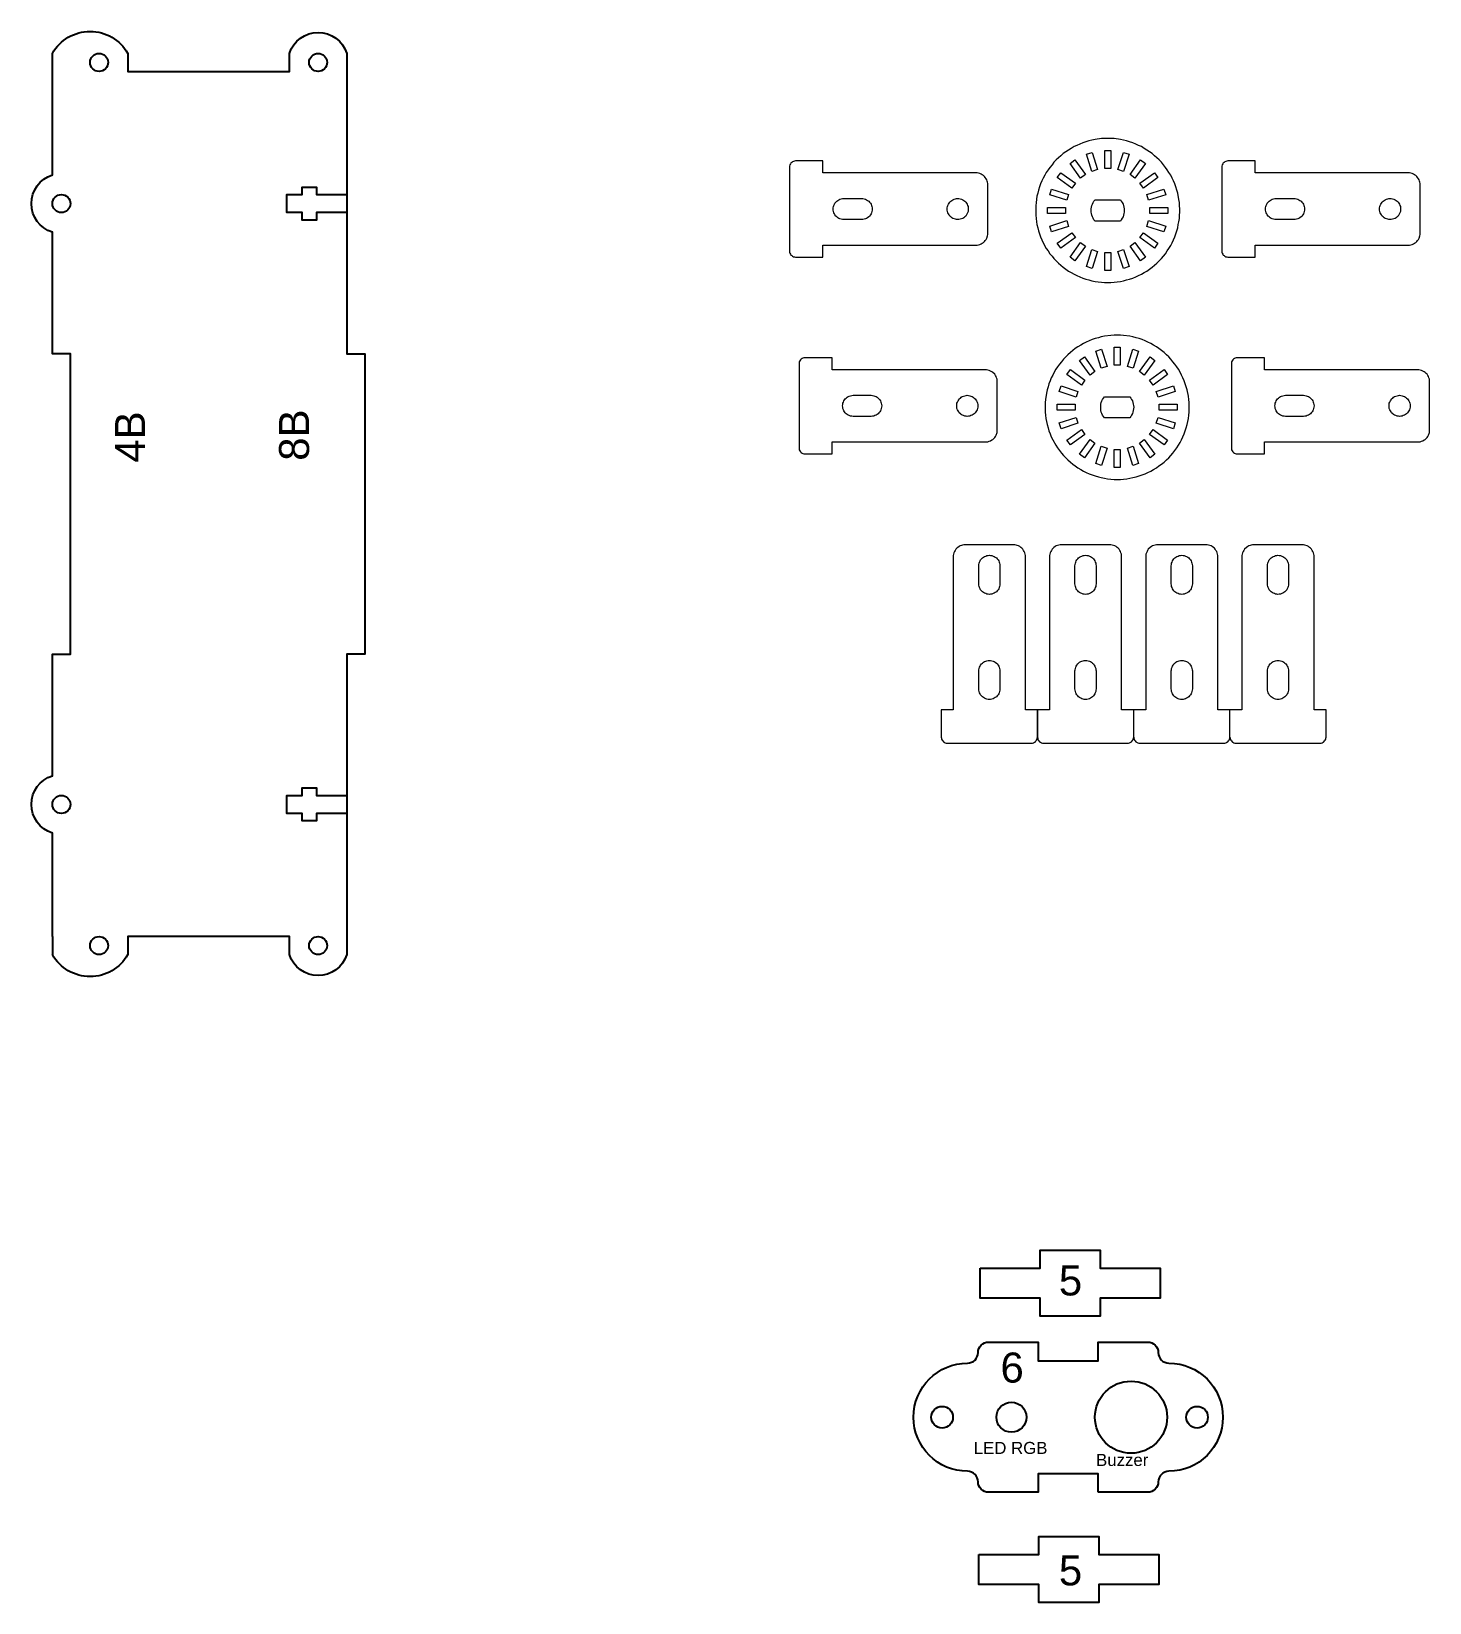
# Model space of a CAD drawing. Header units: millimetres. Extents: x -427 to 3135, y -1931 to 1758.
# Drawn here: x 774 to 1006.8, y -399.1 to -137.6 of the extents above; entities that cross this region are included whole.
import ezdxf

# ---------------------------------------------------------------- set-up
doc = ezdxf.new("R2010")
doc.units = ezdxf.units.MM
doc.layers.add('Layer 1', color=7, linetype='Continuous')
doc.styles.get("Standard").update_dxf_attribs({"font": 'Arial.ttf'})

msp = doc.modelspace()

# ---------------------------------------------------------------- linework, layer by layer
at = {"color": 242, "true_color": 0xcd2027}
for p, q in [((777.537, -144.278), (777.537, -141.278)), ((777.537, -288.278), (777.537, -291.278))]:
    msp.add_line(p, q, dxfattribs=at)
at = {"color": 240, "true_color": 0xed1f24}
for points in [[(777.537, -141.278, -0.5834312), (790.077, -141.278), (790.077, -144.278), (816.998, -144.278), (816.998, -141.278, -0.7337994), (826.537, -141.278), (826.537, -191.278), (829.537, -191.278), (829.537, -241.278), (826.537, -241.278), (826.537, -291.278, -0.7337994), (816.998, -291.278), (816.998, -288.278), (790.077, -288.278), (790.077, -291.278, -0.5834312), (777.537, -291.278)], [(777.537, -288.278), (777.537, -271.047, -0.7337994), (777.537, -261.508), (777.537, -241.278), (780.537, -241.278), (780.537, -191.278), (777.537, -191.278), (777.537, -171.047, -0.7337994), (777.537, -161.508), (777.537, -144.278)]]:
    msp.add_lwpolyline(points, format="xyb", dxfattribs=at)
for points in [[(826.537, -167.778), (821.508, -167.778), (821.508, -169.028), (819.108, -169.028), (819.108, -167.778), (816.537, -167.778), (816.537, -164.778), (819.108, -164.778), (819.108, -163.528), (821.508, -163.528), (821.508, -164.778), (826.537, -164.778)], [(826.537, -267.778), (821.508, -267.778), (821.508, -269.028), (819.108, -269.028), (819.108, -267.778), (816.537, -267.778), (816.537, -264.778), (819.108, -264.778), (819.108, -263.528), (821.508, -263.528), (821.508, -264.778), (826.537, -264.778)], [(931.952, -343.458), (941.952, -343.458), (941.952, -340.458), (951.952, -340.458), (951.952, -343.458), (961.952, -343.458), (961.952, -348.458), (951.952, -348.458), (951.952, -351.458), (941.952, -351.458), (941.952, -348.458), (931.952, -348.458), (931.952, -343.458)], [(931.733, -391.126), (941.733, -391.126), (941.733, -388.126), (951.733, -388.126), (951.733, -391.126), (961.733, -391.126), (961.733, -396.126), (951.733, -396.126), (951.733, -399.126), (941.733, -399.126), (941.733, -396.126), (931.733, -396.126), (931.733, -391.126)]]:
    msp.add_lwpolyline(points, dxfattribs=at)
msp.add_lwpolyline([(951.623, -380.771), (951.623, -377.671), (941.623, -377.671), (941.623, -380.771), (933.373, -380.771, -0.4142136), (931.623, -379.021, 0.4142136), (929.873, -377.271, -1), (929.873, -359.271, 0.4142136), (931.623, -357.521, -0.4142136), (933.373, -355.771), (941.623, -355.771), (941.623, -358.871), (951.623, -358.871), (951.623, -355.771), (959.873, -355.771, -0.4142136), (961.623, -357.521, 0.4142136), (963.373, -359.271, -1), (963.373, -377.271, 0.4142136), (961.623, -379.021, -0.4142136), (959.873, -380.771)], format="xyb", close=True, dxfattribs=at)
for centre, radius in [((785.307, -142.778), 1.5), ((821.768, -142.778), 1.5), ((779.037, -166.278), 1.5), ((779.037, -266.278), 1.5), ((785.307, -289.778), 1.5), ((821.768, -289.778), 1.5), ((957.08, -368.271), 6), ((937.174, -368.271), 2.5), ((925.638, -368.271), 1.8), ((968.07, -368.271), 1.8)]:
    msp.add_circle(centre, radius, dxfattribs=at)
at = {"layer": 'Layer 1', "color": 240, "lineweight": 0, "true_color": 0xed1f24}
for points in [[(965.165, -166.639), (965.13, -166.11), (965.059, -165.581), (964.847, -164.523), (964.706, -164.029), (964.53, -163.499), (964.354, -163.006), (964.142, -162.512), (963.93, -162.053), (963.683, -161.559), (963.401, -161.101), (963.119, -160.677), (962.801, -160.254), (962.484, -159.831), (962.131, -159.407), (961.778, -159.019), (961.39, -158.666), (961.002, -158.314), (960.579, -157.961), (960.155, -157.643), (959.732, -157.361), (959.274, -157.079), (958.815, -156.797), (958.321, -156.585), (957.862, -156.373), (957.369, -156.162), (956.839, -155.985), (956.346, -155.844), (955.816, -155.703), (955.322, -155.597), (954.264, -155.456), (953.735, -155.421), (952.677, -155.421), (952.147, -155.456), (951.089, -155.597), (950.56, -155.703), (950.066, -155.844), (949.537, -155.985), (949.043, -156.162), (948.549, -156.373), (948.055, -156.585), (947.597, -156.797), (947.138, -157.079), (946.679, -157.361), (946.221, -157.643), (945.797, -157.961), (945.409, -158.314), (944.986, -158.666), (944.633, -159.019), (944.245, -159.407), (943.928, -159.831), (943.575, -160.254), (943.293, -160.677), (942.975, -161.101), (942.728, -161.559), (942.481, -162.053), (942.234, -162.512), (942.023, -163.006), (941.846, -163.499), (941.705, -164.029), (941.564, -164.523), (941.423, -165.052), (941.282, -166.11), (941.211, -166.639), (941.211, -168.227), (941.282, -168.756), (941.352, -169.285), (941.423, -169.779), (941.564, -170.308), (941.705, -170.837), (941.846, -171.331), (942.023, -171.825), (942.234, -172.319), (942.481, -172.813), (942.975, -173.73), (943.293, -174.153), (943.575, -174.612), (943.928, -175.035), (944.245, -175.423), (944.633, -175.811), (944.986, -176.164), (945.409, -176.552), (945.797, -176.87), (946.221, -177.187), (946.679, -177.505), (947.138, -177.752), (947.597, -178.034), (948.055, -178.246), (948.549, -178.493), (949.043, -178.669), (949.537, -178.845), (950.066, -178.986), (950.56, -179.128), (951.089, -179.233), (951.618, -179.304), (952.147, -179.374), (952.677, -179.41), (953.735, -179.41), (954.264, -179.374), (954.793, -179.304), (955.322, -179.233), (955.816, -179.128), (956.346, -178.986), (956.839, -178.845), (957.369, -178.669), (957.862, -178.493), (958.321, -178.246), (958.815, -178.034), (959.274, -177.752), (959.732, -177.505), (960.155, -177.187), (960.579, -176.87), (961.002, -176.552), (961.39, -176.164), (961.778, -175.811), (962.131, -175.423), (962.484, -175.035), (962.801, -174.612), (963.119, -174.153), (963.401, -173.73), (963.683, -173.271), (963.93, -172.813), (964.142, -172.319), (964.354, -171.825), (964.706, -170.837), (964.847, -170.308), (964.953, -169.779), (965.059, -169.285), (965.13, -168.756), (965.165, -168.227), (965.2, -167.698), (965.2, -167.168), (965.165, -166.639)], [(933.203, -162.735), (933.133, -162.523), (933.062, -162.312), (932.956, -162.135), (932.815, -161.924), (932.674, -161.783), (932.498, -161.606), (932.321, -161.5), (932.11, -161.395), (931.898, -161.289), (931.686, -161.218), (931.475, -161.183), (905.757, -161.183), (905.757, -159.172), (901.242, -159.172), (901.065, -159.207), (900.889, -159.243), (900.748, -159.313), (900.607, -159.419), (900.465, -159.525), (900.395, -159.666), (900.289, -159.842), (900.254, -160.019), (900.254, -174.342), (900.289, -174.518), (900.395, -174.694), (900.465, -174.835), (900.607, -174.941), (900.748, -175.047), (900.889, -175.118), (901.065, -175.153), (901.242, -175.188), (905.757, -175.188), (905.757, -173.177), (931.475, -173.177), (931.686, -173.142), (931.898, -173.072), (932.11, -173.001), (932.321, -172.86), (932.498, -172.754), (932.674, -172.613), (932.815, -172.437), (932.956, -172.26), (933.062, -172.048), (933.203, -171.625), (933.239, -171.413), (933.239, -162.947), (933.203, -162.735)], [(948.69, -162.053), (946.926, -159.619), (947.738, -159.019), (949.502, -161.453), (948.69, -162.053)], [(950.595, -157.749), (951.512, -160.607), (950.56, -160.924), (949.643, -158.067), (950.595, -157.749)], [(952.712, -157.432), (953.7, -157.432), (953.7, -160.43), (952.712, -160.43), (952.712, -157.432)], [(955.852, -160.924), (954.899, -160.607), (955.816, -157.749), (956.769, -158.067), (955.852, -160.924)], [(958.674, -159.019), (959.485, -159.619), (957.721, -162.053), (956.91, -161.453), (958.674, -159.019)], [(1005.17, -162.735), (1005.099, -162.523), (1005.029, -162.312), (1004.923, -162.135), (1004.782, -161.924), (1004.641, -161.783), (1004.464, -161.606), (1004.288, -161.5), (1004.076, -161.395), (1003.865, -161.289), (1003.653, -161.218), (1003.441, -161.183), (977.724, -161.183), (977.724, -159.172), (973.208, -159.172), (973.032, -159.207), (972.855, -159.243), (972.714, -159.313), (972.573, -159.419), (972.432, -159.525), (972.362, -159.666), (972.256, -159.842), (972.22, -160.019), (972.22, -174.342), (972.256, -174.518), (972.362, -174.694), (972.432, -174.835), (972.573, -174.941), (972.714, -175.047), (972.855, -175.118), (973.032, -175.153), (973.208, -175.188), (977.724, -175.188), (977.724, -173.177), (1003.441, -173.177), (1003.653, -173.142), (1003.865, -173.072), (1004.076, -173.001), (1004.288, -172.86), (1004.464, -172.754), (1004.641, -172.613), (1004.782, -172.437), (1004.923, -172.26), (1005.029, -172.048), (1005.17, -171.625), (1005.205, -171.413), (1005.205, -162.947), (1005.17, -162.735)], [(945.409, -161.136), (947.844, -162.9), (947.244, -163.711), (944.81, -161.947), (945.409, -161.136)], [(961.002, -161.136), (961.567, -161.947), (959.168, -163.711), (958.568, -162.9), (961.002, -161.136)], [(943.857, -163.852), (946.679, -164.769), (946.397, -165.722), (943.54, -164.805), (943.857, -163.852)], [(962.554, -163.852), (962.872, -164.805), (960.014, -165.722), (959.697, -164.769), (962.554, -163.852)], [(913.977, -167.392), (913.942, -167.603), (913.871, -167.815), (913.8, -167.992), (913.695, -168.168), (913.554, -168.344), (913.412, -168.485), (913.236, -168.627), (913.06, -168.732), (912.883, -168.803), (912.672, -168.873), (912.46, -168.909), (912.248, -168.944), (909.25, -168.944), (909.038, -168.909), (908.826, -168.873), (908.615, -168.803), (908.438, -168.732), (908.262, -168.627), (908.085, -168.485), (907.944, -168.344), (907.803, -168.168), (907.697, -167.992), (907.627, -167.815), (907.556, -167.603), (907.521, -167.392), (907.486, -167.18), (907.521, -166.968), (907.556, -166.757), (907.627, -166.58), (907.697, -166.369), (907.803, -166.192), (907.944, -166.016), (908.085, -165.875), (908.262, -165.734), (908.438, -165.628), (908.615, -165.557), (908.826, -165.487), (909.038, -165.452), (909.25, -165.416), (912.248, -165.416), (912.46, -165.452), (912.672, -165.487), (912.883, -165.557), (913.06, -165.628), (913.236, -165.734), (913.412, -165.875), (913.554, -166.016), (913.695, -166.192), (913.8, -166.369), (913.871, -166.58), (913.942, -166.757), (913.977, -166.968), (914.012, -167.18), (913.977, -167.392)], [(929.993, -166.968), (929.993, -167.392), (929.958, -167.603), (929.887, -167.815), (929.57, -168.344), (929.393, -168.485), (929.252, -168.627), (929.076, -168.732), (928.864, -168.803), (928.652, -168.873), (928.441, -168.909), (928.229, -168.944), (928.053, -168.909), (927.841, -168.873), (927.629, -168.803), (927.418, -168.732), (927.241, -168.627), (927.1, -168.485), (926.924, -168.344), (926.818, -168.168), (926.712, -167.992), (926.606, -167.815), (926.536, -167.603), (926.5, -167.392), (926.5, -166.968), (926.536, -166.757), (926.606, -166.58), (926.712, -166.369), (926.818, -166.192), (926.924, -166.016), (927.1, -165.875), (927.241, -165.734), (927.418, -165.628), (927.629, -165.557), (927.841, -165.487), (928.053, -165.452), (928.229, -165.416), (928.441, -165.452), (928.652, -165.487), (928.864, -165.557), (929.076, -165.628), (929.252, -165.734), (929.393, -165.875), (929.57, -166.016), (929.781, -166.369), (929.887, -166.58), (929.958, -166.757), (929.993, -166.968)], [(943.187, -167.909), (943.187, -166.921), (946.186, -166.921), (946.186, -167.909), (943.187, -167.909)], [(951.089, -169.179), (950.913, -168.968), (950.772, -168.721), (950.666, -168.474), (950.56, -168.227), (950.489, -167.944), (950.454, -167.698), (950.454, -167.133), (950.489, -166.886), (950.56, -166.604), (950.666, -166.357), (950.772, -166.11), (950.913, -165.898), (951.089, -165.651), (955.322, -165.651), (955.464, -165.898), (955.605, -166.11), (955.746, -166.357), (955.816, -166.604), (955.887, -166.886), (955.922, -167.133), (955.957, -167.415), (955.922, -167.698), (955.887, -167.944), (955.816, -168.227), (955.746, -168.474), (955.605, -168.721), (955.464, -168.968), (955.322, -169.179), (951.089, -169.179)], [(963.189, -167.909), (960.191, -167.909), (960.191, -166.921), (963.189, -166.921), (963.189, -167.909)], [(985.944, -167.392), (985.908, -167.603), (985.838, -167.815), (985.767, -167.992), (985.661, -168.168), (985.52, -168.344), (985.379, -168.485), (985.203, -168.627), (985.026, -168.732), (984.85, -168.803), (984.638, -168.873), (984.427, -168.909), (984.215, -168.944), (981.216, -168.944), (981.005, -168.909), (980.793, -168.873), (980.581, -168.803), (980.405, -168.732), (980.229, -168.627), (980.052, -168.485), (979.911, -168.344), (979.77, -168.168), (979.664, -167.992), (979.594, -167.815), (979.523, -167.603), (979.488, -167.392), (979.452, -167.18), (979.488, -166.968), (979.523, -166.757), (979.594, -166.58), (979.664, -166.369), (979.77, -166.192), (979.911, -166.016), (980.052, -165.875), (980.229, -165.734), (980.405, -165.628), (980.581, -165.557), (980.793, -165.487), (981.005, -165.452), (981.216, -165.416), (984.215, -165.416), (984.427, -165.452), (984.638, -165.487), (984.85, -165.557), (985.026, -165.628), (985.203, -165.734), (985.379, -165.875), (985.52, -166.016), (985.661, -166.192), (985.767, -166.369), (985.838, -166.58), (985.908, -166.757), (985.944, -166.968), (985.979, -167.18), (985.944, -167.392)], [(1001.96, -166.968), (1001.96, -167.392), (1001.924, -167.603), (1001.854, -167.815), (1001.536, -168.344), (1001.36, -168.485), (1001.219, -168.627), (1001.042, -168.732), (1000.831, -168.803), (1000.619, -168.873), (1000.407, -168.909), (1000.196, -168.944), (1000.019, -168.909), (999.808, -168.873), (999.596, -168.803), (999.384, -168.732), (999.208, -168.627), (999.067, -168.485), (998.89, -168.344), (998.785, -168.168), (998.679, -167.992), (998.573, -167.815), (998.502, -167.603), (998.467, -167.392), (998.467, -166.968), (998.502, -166.757), (998.573, -166.58), (998.679, -166.369), (998.785, -166.192), (998.89, -166.016), (999.067, -165.875), (999.208, -165.734), (999.384, -165.628), (999.596, -165.557), (999.808, -165.487), (1000.019, -165.452), (1000.196, -165.416), (1000.407, -165.452), (1000.619, -165.487), (1000.831, -165.557), (1001.042, -165.628), (1001.219, -165.734), (1001.36, -165.875), (1001.536, -166.016), (1001.748, -166.369), (1001.854, -166.58), (1001.924, -166.757), (1001.96, -166.968)], [(943.857, -170.978), (943.54, -170.026), (946.397, -169.109), (946.679, -170.061), (943.857, -170.978)], [(962.554, -170.978), (959.697, -170.061), (960.014, -169.109), (962.872, -170.026), (962.554, -170.978)], [(945.409, -173.695), (944.81, -172.883), (947.244, -171.119), (947.844, -171.931), (945.409, -173.695)], [(961.002, -173.695), (958.568, -171.931), (959.168, -171.119), (961.567, -172.883), (961.002, -173.695)], [(947.738, -175.811), (946.926, -175.212), (948.69, -172.778), (949.502, -173.377), (947.738, -175.811)], [(950.595, -177.081), (949.643, -176.764), (950.56, -173.906), (951.512, -174.224), (950.595, -177.081)], [(953.7, -177.434), (952.712, -177.434), (952.712, -174.436), (953.7, -174.436), (953.7, -177.434)], [(955.816, -177.081), (954.899, -174.224), (955.852, -173.906), (956.769, -176.764), (955.816, -177.081)], [(958.674, -175.811), (956.91, -173.377), (957.721, -172.778), (959.485, -175.212), (958.674, -175.811)], [(966.738, -199.4), (966.703, -198.871), (966.632, -198.342), (966.421, -197.283), (966.279, -196.789), (966.103, -196.26), (965.927, -195.766), (965.715, -195.273), (965.503, -194.814), (965.256, -194.32), (964.974, -193.861), (964.692, -193.438), (964.374, -193.015), (964.057, -192.591), (963.704, -192.168), (963.351, -191.78), (962.963, -191.427), (962.575, -191.074), (962.152, -190.722), (961.729, -190.404), (961.305, -190.122), (960.847, -189.84), (960.388, -189.558), (959.894, -189.346), (959.436, -189.134), (958.942, -188.923), (958.413, -188.746), (957.919, -188.605), (957.389, -188.464), (956.896, -188.358), (955.837, -188.217), (955.308, -188.182), (954.25, -188.182), (953.721, -188.217), (952.662, -188.358), (952.133, -188.464), (951.639, -188.605), (951.11, -188.746), (950.616, -188.923), (950.122, -189.134), (949.628, -189.346), (949.17, -189.558), (948.711, -189.84), (948.253, -190.122), (947.794, -190.404), (947.371, -190.722), (946.983, -191.074), (946.559, -191.427), (946.206, -191.78), (945.818, -192.168), (945.501, -192.591), (945.148, -193.015), (944.866, -193.438), (944.548, -193.861), (944.301, -194.32), (944.054, -194.814), (943.808, -195.273), (943.596, -195.766), (943.419, -196.26), (943.278, -196.789), (943.137, -197.283), (942.996, -197.813), (942.855, -198.871), (942.784, -199.4), (942.784, -200.988), (942.855, -201.517), (942.926, -202.046), (942.996, -202.54), (943.137, -203.069), (943.278, -203.598), (943.419, -204.092), (943.596, -204.586), (943.808, -205.08), (944.054, -205.574), (944.548, -206.491), (944.866, -206.914), (945.148, -207.373), (945.501, -207.796), (945.818, -208.184), (946.206, -208.572), (946.559, -208.925), (946.983, -209.313), (947.371, -209.631), (947.794, -209.948), (948.253, -210.266), (948.711, -210.513), (949.17, -210.795), (949.628, -211.006), (950.122, -211.253), (950.616, -211.43), (951.11, -211.606), (951.639, -211.747), (952.133, -211.888), (952.662, -211.994), (953.191, -212.065), (953.721, -212.135), (954.25, -212.171), (955.308, -212.171), (955.837, -212.135), (956.366, -212.065), (956.896, -211.994), (957.389, -211.888), (957.919, -211.747), (958.413, -211.606), (958.942, -211.43), (959.436, -211.253), (959.894, -211.006), (960.388, -210.795), (960.847, -210.513), (961.305, -210.266), (961.729, -209.948), (962.152, -209.631), (962.575, -209.313), (962.963, -208.925), (963.351, -208.572), (963.704, -208.184), (964.057, -207.796), (964.374, -207.373), (964.692, -206.914), (964.974, -206.491), (965.256, -206.032), (965.503, -205.574), (965.715, -205.08), (965.927, -204.586), (966.279, -203.598), (966.421, -203.069), (966.526, -202.54), (966.632, -202.046), (966.703, -201.517), (966.738, -200.988), (966.773, -200.458), (966.773, -199.929), (966.738, -199.4)], [(952.168, -190.51), (953.086, -193.368), (952.133, -193.685), (951.216, -190.828), (952.168, -190.51)], [(954.285, -190.193), (955.273, -190.193), (955.273, -193.191), (954.285, -193.191), (954.285, -190.193)], [(957.425, -193.685), (956.472, -193.368), (957.389, -190.51), (958.342, -190.828), (957.425, -193.685)], [(934.776, -195.496), (934.706, -195.284), (934.635, -195.073), (934.529, -194.896), (934.388, -194.685), (934.071, -194.367), (933.894, -194.261), (933.683, -194.155), (933.471, -194.05), (933.259, -193.979), (933.048, -193.944), (907.33, -193.944), (907.33, -191.933), (902.815, -191.933), (902.638, -191.968), (902.462, -192.003), (902.321, -192.074), (902.18, -192.18), (902.039, -192.286), (901.968, -192.427), (901.862, -192.603), (901.827, -192.78), (901.827, -207.102), (901.862, -207.279), (901.968, -207.455), (902.039, -207.596), (902.18, -207.702), (902.321, -207.808), (902.462, -207.878), (902.638, -207.914), (902.815, -207.949), (907.33, -207.949), (907.33, -205.938), (933.048, -205.938), (933.259, -205.903), (933.471, -205.832), (933.683, -205.762), (933.894, -205.621), (934.071, -205.515), (934.247, -205.374), (934.388, -205.197), (934.529, -205.021), (934.635, -204.809), (934.776, -204.386), (934.812, -204.174), (934.812, -195.708), (934.776, -195.496)], [(950.263, -194.814), (948.499, -192.38), (949.311, -191.78), (951.075, -194.214), (950.263, -194.814)], [(960.247, -191.78), (961.058, -192.38), (959.294, -194.814), (958.483, -194.214), (960.247, -191.78)], [(1006.743, -195.496), (1006.673, -195.284), (1006.602, -195.073), (1006.496, -194.896), (1006.355, -194.685), (1006.214, -194.543), (1006.038, -194.367), (1005.861, -194.261), (1005.649, -194.155), (1005.438, -194.05), (1005.226, -193.979), (1005.014, -193.944), (979.297, -193.944), (979.297, -191.933), (974.781, -191.933), (974.605, -191.968), (974.429, -192.003), (974.288, -192.074), (974.146, -192.18), (974.005, -192.286), (973.935, -192.427), (973.829, -192.603), (973.794, -192.78), (973.794, -207.102), (973.829, -207.279), (973.935, -207.455), (974.005, -207.596), (974.146, -207.702), (974.288, -207.808), (974.429, -207.878), (974.605, -207.914), (974.781, -207.949), (979.297, -207.949), (979.297, -205.938), (1005.014, -205.938), (1005.226, -205.903), (1005.438, -205.832), (1005.649, -205.762), (1005.861, -205.621), (1006.038, -205.515), (1006.214, -205.374), (1006.355, -205.197), (1006.496, -205.021), (1006.602, -204.809), (1006.743, -204.386), (1006.778, -204.174), (1006.778, -195.708), (1006.743, -195.496)], [(946.983, -193.897), (949.417, -195.661), (948.817, -196.472), (946.383, -194.708), (946.983, -193.897)], [(962.575, -193.897), (963.14, -194.708), (960.741, -196.472), (960.141, -195.661), (962.575, -193.897)], [(915.55, -200.153), (915.515, -200.364), (915.444, -200.576), (915.374, -200.752), (915.268, -200.929), (915.127, -201.105), (914.986, -201.246), (914.809, -201.387), (914.633, -201.493), (914.456, -201.564), (914.245, -201.634), (914.033, -201.67), (913.821, -201.705), (910.823, -201.705), (910.611, -201.67), (910.399, -201.634), (910.188, -201.564), (910.011, -201.493), (909.835, -201.387), (909.659, -201.246), (909.518, -201.105), (909.376, -200.929), (909.271, -200.752), (909.2, -200.576), (909.129, -200.364), (909.094, -200.153), (909.059, -199.941), (909.094, -199.729), (909.129, -199.518), (909.2, -199.341), (909.271, -199.13), (909.376, -198.953), (909.518, -198.777), (909.659, -198.636), (909.835, -198.495), (910.011, -198.389), (910.188, -198.318), (910.399, -198.248), (910.611, -198.212), (910.823, -198.177), (913.821, -198.177), (914.033, -198.212), (914.245, -198.248), (914.456, -198.318), (914.633, -198.389), (914.809, -198.495), (914.986, -198.636), (915.127, -198.777), (915.268, -198.953), (915.374, -199.13), (915.444, -199.341), (915.515, -199.518), (915.55, -199.729), (915.585, -199.941), (915.55, -200.153)], [(931.566, -199.729), (931.566, -200.153), (931.531, -200.364), (931.46, -200.576), (931.143, -201.105), (930.966, -201.246), (930.825, -201.387), (930.649, -201.493), (930.437, -201.564), (930.226, -201.634), (930.014, -201.67), (929.802, -201.705), (929.626, -201.67), (929.414, -201.634), (929.203, -201.564), (928.991, -201.493), (928.814, -201.387), (928.673, -201.246), (928.497, -201.105), (928.391, -200.929), (928.285, -200.752), (928.179, -200.576), (928.109, -200.364), (928.074, -200.153), (928.074, -199.729), (928.109, -199.518), (928.179, -199.341), (928.285, -199.13), (928.391, -198.953), (928.497, -198.777), (928.673, -198.636), (928.814, -198.495), (928.991, -198.389), (929.203, -198.318), (929.414, -198.248), (929.626, -198.212), (929.802, -198.177), (930.014, -198.212), (930.226, -198.248), (930.437, -198.318), (930.649, -198.389), (930.825, -198.495), (930.966, -198.636), (931.143, -198.777), (931.354, -199.13), (931.46, -199.341), (931.531, -199.518), (931.566, -199.729)], [(945.43, -196.613), (948.253, -197.53), (947.97, -198.483), (945.113, -197.566), (945.43, -196.613)], [(952.662, -201.94), (952.486, -201.728), (952.345, -201.481), (952.239, -201.234), (952.133, -200.988), (952.063, -200.705), (952.027, -200.458), (952.027, -199.894), (952.063, -199.647), (952.133, -199.365), (952.239, -199.118), (952.345, -198.871), (952.486, -198.659), (952.662, -198.412), (956.896, -198.412), (957.037, -198.659), (957.178, -198.871), (957.319, -199.118), (957.389, -199.365), (957.46, -199.647), (957.495, -199.894), (957.531, -200.176), (957.495, -200.458), (957.46, -200.705), (957.389, -200.988), (957.319, -201.234), (957.178, -201.481), (957.037, -201.728), (956.896, -201.94), (952.662, -201.94)], [(964.128, -196.613), (964.445, -197.566), (961.588, -198.483), (961.27, -197.53), (964.128, -196.613)], [(987.517, -200.153), (987.481, -200.364), (987.411, -200.576), (987.34, -200.752), (987.234, -200.929), (987.093, -201.105), (986.952, -201.246), (986.776, -201.387), (986.599, -201.493), (986.423, -201.564), (986.211, -201.634), (986, -201.67), (985.788, -201.705), (982.789, -201.705), (982.578, -201.67), (982.366, -201.634), (982.154, -201.564), (981.978, -201.493), (981.802, -201.387), (981.625, -201.246), (981.484, -201.105), (981.343, -200.929), (981.237, -200.752), (981.167, -200.576), (981.096, -200.364), (981.061, -200.153), (981.026, -199.941), (981.061, -199.729), (981.096, -199.518), (981.167, -199.341), (981.237, -199.13), (981.343, -198.953), (981.484, -198.777), (981.625, -198.636), (981.802, -198.495), (981.978, -198.389), (982.154, -198.318), (982.366, -198.248), (982.578, -198.212), (982.789, -198.177), (985.788, -198.177), (986, -198.212), (986.211, -198.248), (986.423, -198.318), (986.599, -198.389), (986.776, -198.495), (986.952, -198.636), (987.093, -198.777), (987.234, -198.953), (987.34, -199.13), (987.411, -199.341), (987.481, -199.518), (987.517, -199.729), (987.552, -199.941), (987.517, -200.153)], [(1003.533, -199.729), (1003.533, -200.153), (1003.498, -200.364), (1003.427, -200.576), (1003.109, -201.105), (1002.933, -201.246), (1002.792, -201.387), (1002.616, -201.493), (1002.404, -201.564), (1002.192, -201.634), (1001.981, -201.67), (1001.769, -201.705), (1001.593, -201.67), (1001.381, -201.634), (1001.169, -201.564), (1000.958, -201.493), (1000.781, -201.387), (1000.64, -201.246), (1000.464, -201.105), (1000.358, -200.929), (1000.252, -200.752), (1000.146, -200.576), (1000.076, -200.364), (1000.04, -200.153), (1000.04, -199.729), (1000.076, -199.518), (1000.146, -199.341), (1000.252, -199.13), (1000.358, -198.953), (1000.464, -198.777), (1000.64, -198.636), (1000.781, -198.495), (1000.958, -198.389), (1001.169, -198.318), (1001.381, -198.248), (1001.593, -198.212), (1001.769, -198.177), (1001.981, -198.212), (1002.192, -198.248), (1002.404, -198.318), (1002.616, -198.389), (1002.792, -198.495), (1002.933, -198.636), (1003.109, -198.777), (1003.321, -199.13), (1003.427, -199.341), (1003.498, -199.518), (1003.533, -199.729)], [(944.76, -200.67), (944.76, -199.682), (947.759, -199.682), (947.759, -200.67), (944.76, -200.67)], [(964.763, -200.67), (961.764, -200.67), (961.764, -199.682), (964.763, -199.682), (964.763, -200.67)], [(945.43, -203.739), (945.113, -202.787), (947.97, -201.869), (948.253, -202.822), (945.43, -203.739)], [(946.983, -206.456), (946.383, -205.644), (948.817, -203.88), (949.417, -204.692), (946.983, -206.456)], [(962.575, -206.456), (960.141, -204.692), (960.741, -203.88), (963.14, -205.644), (962.575, -206.456)], [(964.128, -203.739), (961.27, -202.822), (961.588, -201.869), (964.445, -202.787), (964.128, -203.739)], [(949.311, -208.572), (948.499, -207.973), (950.263, -205.538), (951.075, -206.138), (949.311, -208.572)], [(960.247, -208.572), (958.483, -206.138), (959.294, -205.538), (961.058, -207.973), (960.247, -208.572)], [(952.168, -209.842), (951.216, -209.525), (952.133, -206.667), (953.086, -206.985), (952.168, -209.842)], [(955.273, -210.195), (954.285, -210.195), (954.285, -207.196), (955.273, -207.196), (955.273, -210.195)], [(957.389, -209.842), (956.472, -206.985), (957.425, -206.667), (958.342, -209.525), (957.389, -209.842)], [(929.052, -223.11), (928.84, -223.181), (928.628, -223.251), (928.452, -223.357), (928.24, -223.498), (928.099, -223.64), (927.923, -223.816), (927.817, -223.992), (927.711, -224.204), (927.605, -224.416), (927.535, -224.627), (927.5, -224.839), (927.5, -225.051), (927.5, -250.556), (925.489, -250.556), (925.489, -255.072), (925.524, -255.248), (925.559, -255.425), (925.63, -255.566), (925.736, -255.707), (925.842, -255.848), (925.983, -255.919), (926.159, -256.025), (926.335, -256.06), (926.512, -256.06), (940.517, -256.06), (940.658, -256.06), (940.835, -256.025), (941.011, -255.919), (941.152, -255.848), (941.258, -255.707), (941.364, -255.566), (941.434, -255.425), (941.47, -255.248), (941.505, -255.072), (941.505, -250.556), (939.494, -250.556), (939.494, -225.051), (939.494, -224.839), (939.459, -224.627), (939.388, -224.416), (939.318, -224.204), (939.177, -223.992), (939.071, -223.816), (938.93, -223.64), (938.753, -223.498), (938.577, -223.357), (938.365, -223.251), (938.153, -223.181), (937.942, -223.11), (937.73, -223.075), (937.483, -223.075), (929.51, -223.075), (929.263, -223.075), (929.052, -223.11)], [(933.709, -224.839), (933.92, -224.874), (934.132, -224.945), (934.308, -225.015), (934.485, -225.121), (934.661, -225.262), (934.802, -225.403), (934.943, -225.58), (935.049, -225.756), (935.12, -225.933), (935.19, -226.144), (935.226, -226.356), (935.261, -226.568), (935.261, -229.566), (935.226, -229.778), (935.19, -229.99), (935.12, -230.201), (935.049, -230.378), (934.943, -230.554), (934.802, -230.73), (934.661, -230.871), (934.485, -231.013), (934.308, -231.118), (934.132, -231.189), (933.92, -231.26), (933.709, -231.295), (933.497, -231.33), (933.285, -231.295), (933.074, -231.26), (932.897, -231.189), (932.686, -231.118), (932.509, -231.013), (932.333, -230.871), (932.192, -230.73), (932.051, -230.554), (931.945, -230.378), (931.874, -230.201), (931.804, -229.99), (931.768, -229.778), (931.733, -229.566), (931.733, -226.568), (931.768, -226.356), (931.804, -226.144), (931.874, -225.933), (931.945, -225.756), (932.051, -225.58), (932.192, -225.403), (932.333, -225.262), (932.509, -225.121), (932.686, -225.015), (932.897, -224.945), (933.074, -224.874), (933.285, -224.839), (933.497, -224.804), (933.709, -224.839)], [(973.537, -255.072), (973.572, -255.248), (973.608, -255.425), (973.678, -255.566), (973.784, -255.707), (973.89, -255.848), (974.031, -255.919), (974.207, -256.025), (974.384, -256.06), (988.707, -256.06), (988.883, -256.025), (989.059, -255.919), (989.2, -255.848), (989.306, -255.707), (989.412, -255.566), (989.483, -255.425), (989.518, -255.248), (989.553, -255.072), (989.553, -250.556), (987.542, -250.556), (987.542, -224.839), (987.507, -224.627), (987.437, -224.416), (987.366, -224.204), (987.225, -223.992), (987.119, -223.816), (986.978, -223.64), (986.802, -223.498), (986.625, -223.357), (986.414, -223.251), (985.99, -223.11), (985.779, -223.075), (977.312, -223.075), (977.1, -223.11), (976.889, -223.181), (976.677, -223.251), (976.5, -223.357), (976.289, -223.498), (975.971, -223.816), (975.865, -223.992), (975.76, -224.204), (975.654, -224.416), (975.583, -224.627), (975.548, -224.839), (975.548, -250.556), (975.548, -250.556), (971.526, -250.556), (971.526, -224.839), (971.491, -224.627), (971.42, -224.416), (971.35, -224.204), (971.209, -223.992), (971.103, -223.816), (970.962, -223.64), (970.785, -223.498), (970.609, -223.357), (970.397, -223.251), (969.974, -223.11), (969.762, -223.075), (961.296, -223.075), (961.084, -223.11), (960.872, -223.181), (960.661, -223.251), (960.484, -223.357), (960.273, -223.498), (959.955, -223.816), (959.849, -223.992), (959.744, -224.204), (959.638, -224.416), (959.567, -224.627), (959.532, -224.839), (959.532, -250.556), (959.532, -250.556), (955.51, -250.556), (955.51, -224.839), (955.475, -224.627), (955.404, -224.416), (955.334, -224.204), (955.193, -223.992), (955.087, -223.816), (954.946, -223.64), (954.769, -223.498), (954.593, -223.357), (954.381, -223.251), (953.958, -223.11), (953.746, -223.075), (945.28, -223.075), (945.068, -223.11), (944.856, -223.181), (944.645, -223.251), (944.468, -223.357), (944.257, -223.498), (943.939, -223.816), (943.833, -223.992), (943.727, -224.204), (943.622, -224.416), (943.551, -224.627), (943.516, -224.839), (943.516, -250.556), (941.505, -250.556), (941.505, -255.072), (941.54, -255.248), (941.575, -255.425), (941.646, -255.566), (941.752, -255.707), (941.858, -255.848), (941.999, -255.919), (942.175, -256.025), (942.352, -256.06), (956.674, -256.06), (956.851, -256.025), (957.027, -255.919), (957.168, -255.848), (957.274, -255.707), (957.38, -255.566), (957.45, -255.425), (957.486, -255.248), (957.521, -255.072), (957.521, -250.556)], [(949.725, -224.839), (949.937, -224.874), (950.148, -224.945), (950.325, -225.015), (950.501, -225.121), (950.677, -225.262), (950.818, -225.403), (950.96, -225.58), (951.065, -225.756), (951.136, -225.933), (951.207, -226.144), (951.242, -226.356), (951.277, -226.568), (951.277, -229.566), (951.242, -229.778), (951.207, -229.99), (951.136, -230.201), (951.065, -230.378), (950.96, -230.554), (950.818, -230.73), (950.677, -230.871), (950.501, -231.013), (950.325, -231.118), (950.148, -231.189), (949.937, -231.26), (949.725, -231.295), (949.513, -231.33), (949.302, -231.295), (949.09, -231.26), (948.913, -231.189), (948.702, -231.118), (948.525, -231.013), (948.349, -230.871), (948.208, -230.73), (948.067, -230.554), (947.961, -230.378), (947.89, -230.201), (947.82, -229.99), (947.785, -229.778), (947.749, -229.566), (947.749, -226.568), (947.785, -226.356), (947.82, -226.144), (947.89, -225.933), (947.961, -225.756), (948.067, -225.58), (948.208, -225.403), (948.349, -225.262), (948.525, -225.121), (948.702, -225.015), (948.913, -224.945), (949.09, -224.874), (949.302, -224.839), (949.513, -224.804), (949.725, -224.839)], [(965.741, -224.839), (965.953, -224.874), (966.164, -224.945), (966.341, -225.015), (966.517, -225.121), (966.693, -225.262), (966.835, -225.403), (966.976, -225.58), (967.082, -225.756), (967.152, -225.933), (967.223, -226.144), (967.258, -226.356), (967.293, -226.568), (967.293, -229.566), (967.258, -229.778), (967.223, -229.99), (967.152, -230.201), (967.082, -230.378), (966.976, -230.554), (966.835, -230.73), (966.693, -230.871), (966.517, -231.013), (966.341, -231.118), (966.164, -231.189), (965.953, -231.26), (965.741, -231.295), (965.529, -231.33), (965.318, -231.295), (965.106, -231.26), (964.93, -231.189), (964.718, -231.118), (964.542, -231.013), (964.365, -230.871), (964.224, -230.73), (964.083, -230.554), (963.977, -230.378), (963.907, -230.201), (963.836, -229.99), (963.801, -229.778), (963.765, -229.566), (963.765, -226.568), (963.801, -226.356), (963.836, -226.144), (963.907, -225.933), (963.977, -225.756), (964.083, -225.58), (964.224, -225.403), (964.365, -225.262), (964.542, -225.121), (964.718, -225.015), (964.93, -224.945), (965.106, -224.874), (965.318, -224.839), (965.529, -224.804), (965.741, -224.839)], [(981.757, -224.839), (981.969, -224.874), (982.18, -224.945), (982.357, -225.015), (982.533, -225.121), (982.71, -225.262), (982.851, -225.403), (982.992, -225.58), (983.098, -225.756), (983.168, -225.933), (983.239, -226.144), (983.274, -226.356), (983.309, -226.568), (983.309, -229.566), (983.274, -229.778), (983.239, -229.99), (983.168, -230.201), (983.098, -230.378), (982.992, -230.554), (982.851, -230.73), (982.71, -230.871), (982.533, -231.013), (982.357, -231.118), (982.18, -231.189), (981.969, -231.26), (981.757, -231.295), (981.545, -231.33), (981.334, -231.295), (981.122, -231.26), (980.946, -231.189), (980.734, -231.118), (980.558, -231.013), (980.381, -230.871), (980.24, -230.73), (980.099, -230.554), (979.993, -230.378), (979.923, -230.201), (979.852, -229.99), (979.817, -229.778), (979.782, -229.566), (979.782, -226.568), (979.817, -226.356), (979.852, -226.144), (979.923, -225.933), (979.993, -225.756), (980.099, -225.58), (980.24, -225.403), (980.381, -225.262), (980.558, -225.121), (980.734, -225.015), (980.946, -224.945), (981.122, -224.874), (981.334, -224.839), (981.545, -224.804), (981.757, -224.839)], [(933.709, -242.337), (933.92, -242.372), (934.132, -242.443), (934.308, -242.513), (934.485, -242.619), (934.661, -242.76), (934.802, -242.901), (934.943, -243.078), (935.049, -243.254), (935.12, -243.43), (935.19, -243.642), (935.225, -243.854), (935.261, -244.065), (935.261, -247.064), (935.225, -247.276), (935.19, -247.487), (935.12, -247.699), (935.049, -247.875), (934.943, -248.052), (934.802, -248.228), (934.661, -248.369), (934.485, -248.51), (934.308, -248.616), (934.132, -248.687), (933.92, -248.757), (933.709, -248.793), (933.497, -248.828), (933.285, -248.793), (933.073, -248.757), (932.897, -248.687), (932.685, -248.616), (932.509, -248.51), (932.333, -248.369), (932.192, -248.228), (932.05, -248.052), (931.945, -247.875), (931.874, -247.699), (931.803, -247.487), (931.768, -247.276), (931.733, -247.064), (931.733, -244.065), (931.768, -243.854), (931.803, -243.642), (931.874, -243.43), (931.945, -243.254), (932.05, -243.078), (932.192, -242.901), (932.333, -242.76), (932.509, -242.619), (932.685, -242.513), (932.897, -242.443), (933.073, -242.372), (933.285, -242.337), (933.497, -242.301), (933.709, -242.337)], [(949.725, -242.337), (949.936, -242.372), (950.148, -242.443), (950.324, -242.513), (950.501, -242.619), (950.677, -242.76), (950.818, -242.901), (950.959, -243.078), (951.065, -243.254), (951.136, -243.43), (951.206, -243.642), (951.242, -243.854), (951.277, -244.065), (951.277, -247.064), (951.242, -247.276), (951.206, -247.487), (951.136, -247.699), (951.065, -247.875), (950.959, -248.052), (950.818, -248.228), (950.677, -248.369), (950.501, -248.51), (950.324, -248.616), (950.148, -248.687), (949.936, -248.757), (949.725, -248.793), (949.513, -248.828), (949.301, -248.793), (949.09, -248.757), (948.913, -248.687), (948.702, -248.616), (948.525, -248.51), (948.349, -248.369), (948.208, -248.228), (948.067, -248.052), (947.961, -247.875), (947.89, -247.699), (947.82, -247.487), (947.784, -247.276), (947.749, -247.064), (947.749, -244.065), (947.784, -243.854), (947.82, -243.642), (947.89, -243.43), (947.961, -243.254), (948.067, -243.078), (948.208, -242.901), (948.349, -242.76), (948.525, -242.619), (948.702, -242.513), (948.913, -242.443), (949.09, -242.372), (949.301, -242.337), (949.513, -242.301), (949.725, -242.337)], [(965.741, -242.337), (965.952, -242.372), (966.164, -242.443), (966.34, -242.513), (966.517, -242.619), (966.693, -242.76), (966.834, -242.901), (966.975, -243.078), (967.081, -243.254), (967.152, -243.43), (967.222, -243.642), (967.258, -243.854), (967.293, -244.065), (967.293, -247.064), (967.258, -247.276), (967.222, -247.487), (967.152, -247.699), (967.081, -247.875), (966.975, -248.052), (966.834, -248.228), (966.693, -248.369), (966.517, -248.51), (966.34, -248.616), (966.164, -248.687), (965.952, -248.757), (965.741, -248.793), (965.529, -248.828), (965.317, -248.793), (965.106, -248.757), (964.929, -248.687), (964.718, -248.616), (964.541, -248.51), (964.365, -248.369), (964.224, -248.228), (964.083, -248.052), (963.977, -247.875), (963.906, -247.699), (963.836, -247.487), (963.8, -247.276), (963.765, -247.064), (963.765, -244.065), (963.8, -243.854), (963.836, -243.642), (963.906, -243.43), (963.977, -243.254), (964.083, -243.078), (964.224, -242.901), (964.365, -242.76), (964.541, -242.619), (964.718, -242.513), (964.929, -242.443), (965.106, -242.372), (965.317, -242.337), (965.529, -242.301), (965.741, -242.337)], [(981.757, -242.337), (981.969, -242.372), (982.18, -242.443), (982.357, -242.513), (982.533, -242.619), (982.709, -242.76), (982.85, -242.901), (982.992, -243.078), (983.097, -243.254), (983.168, -243.43), (983.239, -243.642), (983.274, -243.854), (983.309, -244.065), (983.309, -247.064), (983.274, -247.276), (983.239, -247.487), (983.168, -247.699), (983.097, -247.875), (982.992, -248.052), (982.85, -248.228), (982.709, -248.369), (982.533, -248.51), (982.357, -248.616), (982.18, -248.687), (981.969, -248.757), (981.757, -248.793), (981.545, -248.828), (981.334, -248.793), (981.122, -248.757), (980.945, -248.687), (980.734, -248.616), (980.557, -248.51), (980.381, -248.369), (980.24, -248.228), (980.099, -248.052), (979.993, -247.875), (979.922, -247.699), (979.852, -247.487), (979.817, -247.276), (979.781, -247.064), (979.781, -244.065), (979.817, -243.854), (979.852, -243.642), (979.922, -243.43), (979.993, -243.254), (980.099, -243.078), (980.24, -242.901), (980.381, -242.76), (980.557, -242.619), (980.734, -242.513), (980.945, -242.443), (981.122, -242.372), (981.334, -242.337), (981.545, -242.301), (981.757, -242.337)], [(957.521, -255.072), (957.556, -255.248), (957.592, -255.425), (957.662, -255.566), (957.768, -255.707), (957.874, -255.848), (958.015, -255.919), (958.191, -256.025), (958.368, -256.06), (972.69, -256.06), (972.867, -256.025), (973.043, -255.919), (973.184, -255.848), (973.29, -255.707), (973.396, -255.566), (973.467, -255.425), (973.502, -255.248), (973.537, -255.072), (973.537, -250.556)]]:
    msp.add_lwpolyline(points, dxfattribs=at)

# ---------------------------------------------------------------- texts
at = {"color": 5, "char_height": 5, "attachment_point": 1, "rotation": 90}
for s, insert in [('4B', (787.958, -209.394)), ('8B', (815.257, -209.081))]:
    msp.add_mtext_dynamic_manual_height_columns(s, width=24.59582, gutter_width=12.5, heights=[0], dxfattribs=dict(at, insert=insert))
at = {"char_height": 5, "attachment_point": 1}
for s, insert in [('{\\C5;5}', (945.066, -343.006)), ('{\\C5;6}', (935.346, -357.512)), ('{\\C5;5}', (945.066, -391.265))]:
    msp.add_mtext_dynamic_manual_height_columns(s, width=11.91563, gutter_width=1, heights=[0], dxfattribs=dict(at, insert=insert))
at = {"color": 5, "char_height": 0.5, "attachment_point": 1}
for s, insert in [('{\\H4x;LED RGB}', (930.903, -372.386)), ('{\\H4x;Buzzer}', (951.267, -374.387))]:
    msp.add_mtext_dynamic_manual_height_columns(s, width=22.21991, gutter_width=1, heights=[0], dxfattribs=dict(at, insert=insert))

doc.saveas('drawing.dxf')
